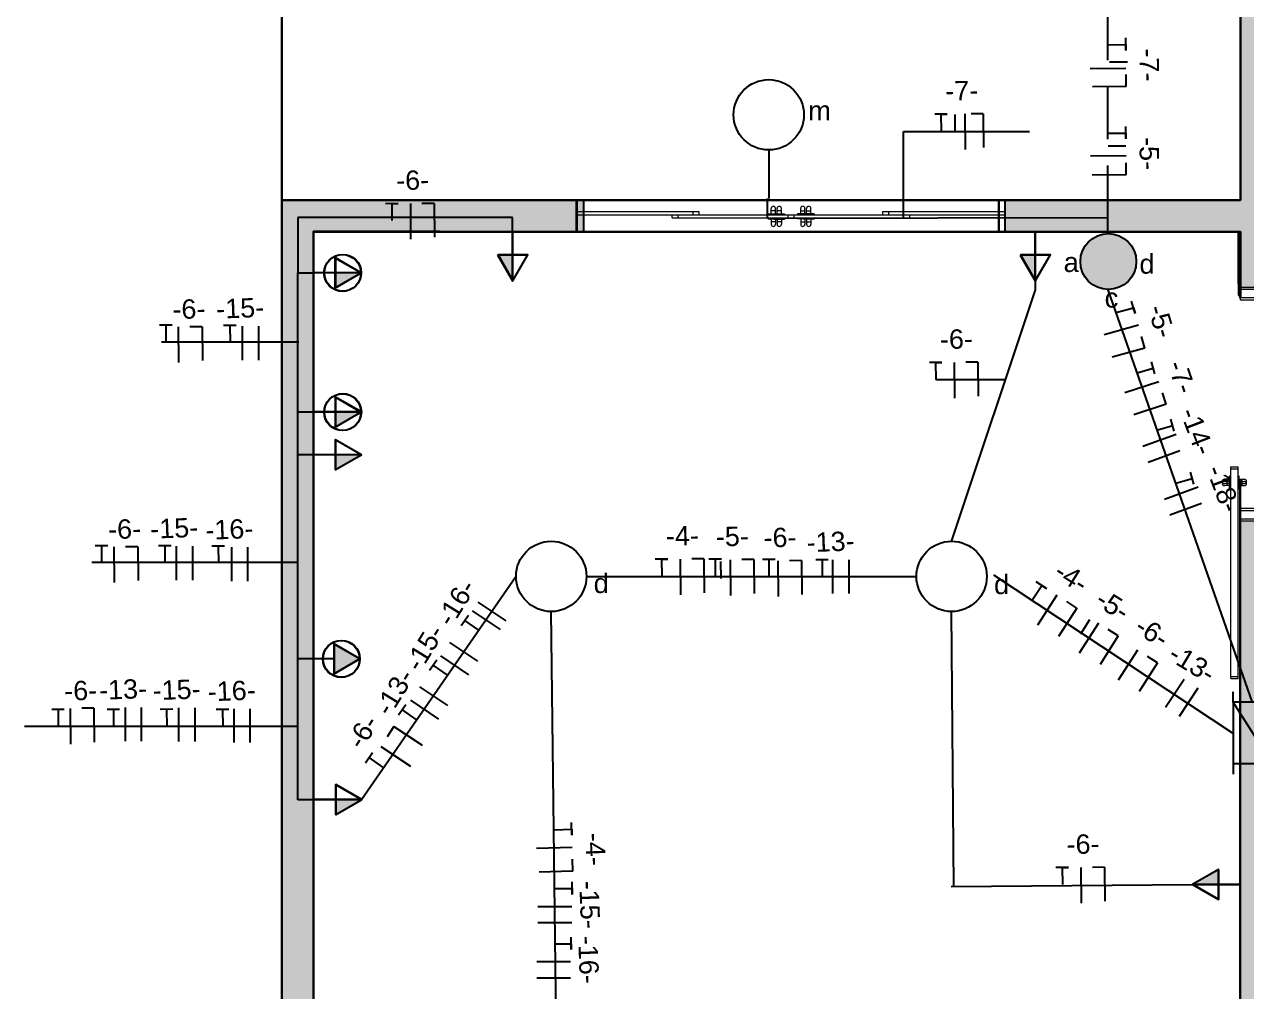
# Model space of a CAD drawing. Header units: inches. Extents: x 2 to 116, y 2 to 108.
# Drawn here: x 73.98 to 79.78, y 42.09 to 46.68 of the extents above; entities that cross this region are included whole.
import ezdxf
from ezdxf.enums import TextEntityAlignment as Align

# ---------------------------------------------------------------- set-up
doc = ezdxf.new("R2010")
doc.units = ezdxf.units.IN
doc.header["$MEASUREMENT"] = 0
doc.linetypes.add('( Hidden )', pattern=[0.375, 0.25, -0.125])
for name, color, linetype, lineweight in [('03.1 PAREDES', 250, 'Continuous', 25), ('04 ESQUADRIAS', 252, 'Continuous', 9), ('09 LIMITE PISO', 254, 'Continuous', 13)]:
    doc.layers.add(name, color=color, linetype=linetype, lineweight=lineweight)
for name, color, linetype in [('Circuitos', 250, 'Continuous'), ('CONDUITES', 30, 'Continuous'), ('ILUMINAÇÃO', 10, 'Continuous'), ('INTERRUPTORES', 106, 'Continuous'), ('PLANTA TUGS_TUES', 7, 'Continuous'), ('TOMADAS', 170, 'Continuous')]:
    doc.layers.add(name, color=color, linetype=linetype)
doc.styles.add('ARIAL', font='arial.ttf', dxfattribs={"width": 1.2})
doc.styles.get("Standard").update_dxf_attribs({"font": 'arial.ttf'})

# ---------------------------------------------------------------- blocks, each defined once
blk = doc.blocks.new('TUG MÉDIA 120CM_')
at = {"layer": 'TOMADAS', "ltscale": 0.5}
h = blk.add_hatch(color=256, dxfattribs=at)
h.dxf.hatch_style = 1
h.paths.add_polyline_path([(0.2454, 0), (0.1227, 0), (0.1227, -0.0709)])
for p, q in [((0.1227, 0), (0.0181, 0)), ((0.2454, 0), (0.1227, 0))]:
    blk.add_line(p, q, dxfattribs=at)
blk.add_lwpolyline([(0.1227, -0.0709), (0.2454, 0), (0.1227, 0.0709), (0.1227, -0.0709)], dxfattribs=at)
blk = doc.blocks.new('TUG ALTA 220CM_')
at = {"layer": 'TOMADAS', "ltscale": 0.5}
h = blk.add_hatch(color=256, dxfattribs=at)
h.dxf.hatch_style = 1
h.paths.add_polyline_path([(0.1227, -0.0709), (0.2454, 0), (0.1227, 0.0709)])
blk.add_line((0.1227, 0), (0.0181, 0), dxfattribs=at)
blk.add_lwpolyline([(0.1227, -0.0709), (0.2454, 0), (0.1227, 0.0709), (0.1227, -0.0709)], dxfattribs=at)
blk = doc.blocks.new('Interruptor Paralelo')
at = {"transparency": 33554595}
h = blk.add_hatch(color=256, dxfattribs=at)
h.dxf.hatch_style = 1
h.paths.add_polyline_path([(59.132, 10.8454, 1), (59.3974, 10.8454, 1)])
at = {"layer": 'INTERRUPTORES', "color": 3}
blk.add_circle((59.2647, 10.8454), 0.1327, dxfattribs=at)
blk = doc.blocks.new('PORTA CORRE 100X15')
at = {"layer": '04 ESQUADRIAS'}
for p, q in [((-0.7467, 0.1966), (0.2491, 0.1966)), ((-0.7467, 0.1966), (-0.7467, 0.1616)), ((0.1541, 0.2016), (0.2041, 0.2016)), ((0.1541, 0.1966), (0.1541, 0.2016)), ((0.1691, 0.2016), (0.1691, 0.2266)), ((0.1891, 0.2152), (0.1691, 0.2152)), ((0.1891, 0.2016), (0.1891, 0.2266)), ((0.2041, 0.1966), (0.2041, 0.2016)), ((0.2491, 0.1966), (0.2491, 0.1616)), ((-0.7467, 0.1616), (0.2491, 0.1616)), ((0, 0), (0, 0.15)), ((0, 0.15), (0.05, 0.15)), ((0.05, 0), (0.05, 0.15)), ((0.1541, 0.1566), (0.1541, 0.1616)), ((0.1541, 0.1566), (0.2041, 0.1566)), ((0.1691, 0.1566), (0.1691, 0.1316)), ((0.1891, 0.143), (0.1691, 0.143)), ((0.1891, 0.1566), (0.1891, 0.1316)), ((0.2041, 0.1566), (0.2041, 0.1616)), ((1.05, 0.15), (1.065, 0.15)), ((1.05, 0), (1.05, 0.15)), ((1.075, 0.16), (1.125, 0.16)), ((1.1, 0), (1.1, 0.15)), ((1.125, 0.15), (1.1, 0.15)), ((1.125, 0.16), (1.125, 0.15)), ((-0.025, -0.01), (-0.025, 0)), ((-0.025, 0), (0, 0)), ((0.05, 0), (0.035, 0)), ((1.05, 0), (1.065, 0)), ((1.125, 0), (1.1, 0)), ((1.125, -0.01), (1.125, 0)), ((0.025, -0.01), (-0.025, -0.01)), ((1.075, -0.01), (1.125, -0.01))]:
    blk.add_line(p, q, dxfattribs=at)
for centre, start, end in [((0.1791, 0.2266), 0.2372, 179.7628), ((0.1791, 0.1316), 180.2372, 359.7628), ((1.075, 0.15), 90, 180), ((0.025, 0), 270, 0), ((1.075, 0), 180, 270)]:
    blk.add_arc(centre, 0.01, start, end, dxfattribs=at)
blk = doc.blocks.new('PORTA CORRER BLINDEX 200')
at = {"layer": '04 ESQUADRIAS'}
for p, q in [((2, 0.07), (0, 0.07)), ((0, 0.07), (0, 0.055)), ((1.55, 0.085), (0.45, 0.085)), ((0.45, 0.085), (0.45, 0.07)), ((0.55, 0.07), (0.55, 0.055)), ((0.905, 0.09), (0.955, 0.09)), ((0.905, 0.085), (0.905, 0.09)), ((0.905, 0.065), (0.905, 0.07)), ((0.905, 0.065), (0.955, 0.065)), ((0.92, 0.09), (0.92, 0.115)), ((0.94, 0.1036), (0.92, 0.1036)), ((0.92, 0.065), (0.92, 0.04)), ((0.94, 0.09), (0.94, 0.115)), ((0.94, 0.065), (0.94, 0.04)), ((0.955, 0.085), (0.955, 0.09)), ((0.955, 0.065), (0.955, 0.07)), ((1, 0.085), (1, 0.07)), ((1.095, 0.09), (1.045, 0.09)), ((1.045, 0.085), (1.045, 0.09)), ((1.045, 0.065), (1.045, 0.07)), ((1.095, 0.065), (1.045, 0.065)), ((1.06, 0.09), (1.06, 0.115)), ((1.06, 0.1036), (1.08, 0.1036)), ((1.06, 0.065), (1.06, 0.04)), ((1.08, 0.09), (1.08, 0.115)), ((1.08, 0.065), (1.08, 0.04)), ((1.095, 0.085), (1.095, 0.09)), ((1.095, 0.065), (1.095, 0.07)), ((1.45, 0.07), (1.45, 0.055)), ((1.55, 0.085), (1.55, 0.07)), ((2, 0.07), (2, 0.055)), ((0.55, 0.055), (0, 0.055)), ((0.94, 0.0514), (0.92, 0.0514)), ((1.06, 0.0514), (1.08, 0.0514)), ((2, 0.055), (1.45, 0.055))]:
    blk.add_line(p, q, dxfattribs=at)
for centre, start, end in [((0.93, 0.115), 0.2372, 179.7628), ((1.07, 0.115), 0.2372, 179.7628), ((0.93, 0.04), 180.2372, 359.7628), ((1.07, 0.04), 180.2372, 359.7628)]:
    blk.add_arc(centre, 0.01, start, end, dxfattribs=at)
at = {"layer": '09 LIMITE PISO'}
blk.add_line((0, 0), (2, 0), dxfattribs=at)

msp = doc.modelspace()

# ---------------------------------------------------------------- hatches: boundary and pattern name
at = {"layer": 'PLANTA TUGS_TUES'}
h = msp.add_hatch(color=256, dxfattribs=at)
h.dxf.hatch_style = 1
h.paths.add_polyline_path([(79.8981, 49.0494), (83.5481, 49.0494), (83.5481, 48.2068), (83.6981, 48.2068), (83.6981, 49.1994), (79.7481, 49.1994), (79.7481, 45.8494), (79.8981, 45.8494), (79.8981, 45.8594)])
h = msp.add_hatch(color=256, dxfattribs=at)
h.dxf.hatch_style = 1
h.paths.add_polyline_path([(75.3481, 45.6994), (76.6288, 45.6994), (76.6288, 45.8494), (75.1981, 45.8494), (75.1981, 38.3994), (75.3481, 38.3994)])
h.paths.add_polyline_path([(79.8981, 45.6994), (79.7481, 45.6994), (79.7481, 45.4344), (79.8981, 45.4344), (79.8981, 45.4594)])
h.paths.add_polyline_path([(79.8981, 45.8494), (78.6288, 45.8494), (78.6288, 45.6994), (79.7481, 45.6994), (79.8981, 45.6994)])
h = msp.add_hatch(color=256, dxfattribs=at)
h.dxf.hatch_style = 1
h.paths.add_polyline_path([(79.8981, 45.8494), (79.7231, 45.8494), (79.7231, 45.6994), (79.7481, 45.6994), (79.8981, 45.6994)])
h = msp.add_hatch(color=256, dxfattribs=at)
h.dxf.hatch_style = 1
h.paths.add_polyline_path([(79.8981, 44.3244), (79.7481, 44.3244), (79.7481, 38.3994), (79.8981, 38.3994)])
h.paths.add_polyline_path([(79.9081, 45.6894), (79.8981, 45.6894), (79.8981, 45.6994), (79.7481, 45.6994), (79.7481, 45.6894), (79.7381, 45.6894), (79.7381, 45.4494), (79.7481, 45.4494), (79.7481, 45.4244), (79.8981, 45.4244), (79.8981, 45.4494), (79.9081, 45.4494)])
h.paths.add_polyline_path([(80.8981, 45.8494), (80.8231, 45.8494), (80.8231, 45.6994), (80.8481, 45.6994), (80.8981, 45.6994)])
h.paths.add_polyline_path([(81.0481, 45.6894), (81.0481, 45.6994), (80.8981, 45.6994), (80.8981, 45.6644), (81.0481, 45.6644)])
h.paths.add_polyline_path([(83.5481, 45.8494), (80.8981, 45.8494), (80.8981, 45.6994), (83.5481, 45.6994)])

# ---------------------------------------------------------------- linework, layer by layer
for p, q in [((75.1963, 52.2486), (75.1963, 32.2486)), ((75.1981, 52.2494), (75.1981, 32.2494)), ((79.7463, 49.1986), (79.7463, 45.8486)), ((79.7481, 49.1994), (79.7481, 45.8494)), ((75.1963, 45.8486), (79.7463, 45.8486)), ((75.1981, 45.8494), (79.7481, 45.8494)), ((76.5955, 45.847), (76.5955, 45.6968)), ((76.6288, 45.8494), (76.6288, 45.6994)), ((78.5986, 45.8488), (78.5986, 45.6986)), ((78.6288, 45.8494), (78.6288, 45.6994)), ((75.3463, 45.6986), (75.3463, 38.3986)), ((75.3463, 45.6986), (79.7463, 45.6986)), ((75.3481, 45.6994), (75.3481, 38.3994)), ((75.3481, 45.6994), (79.7481, 45.6994)), ((79.7463, 45.3836), (79.7463, 45.6986)), ((79.7481, 45.6994), (79.7481, 45.3844)), ((79.7463, 43.4642), (79.7463, 44.5226)), ((79.7481, 38.3994), (79.7481, 44.5235)), ((79.7463, 38.3986), (79.7463, 43.1737))]:
    msp.add_line(p, q)
for points in [[(85.1963, 52.2486), (75.1963, 52.2486), (75.1963, 29.7486), (85.1963, 29.7486)], [(85.1963, 52.2486), (75.1963, 52.2486), (75.1963, 29.7486), (85.1963, 29.7486)], [(85.198, 52.2501), (75.198, 52.2501), (75.198, 29.7501), (85.198, 29.7501)], [(85.198, 52.2501), (75.198, 52.2501), (75.198, 29.7501), (85.198, 29.7501)], [(85.198, 52.2501), (75.198, 52.2501), (75.198, 29.7501), (85.198, 29.7501)], [(85.198, 52.2501), (75.198, 52.2501), (75.198, 29.7501), (85.198, 29.7501)]]:
    msp.add_lwpolyline(points, close=True)
for points in [[(83.6963, 38.2486), (83.6963, 49.1986), (79.7463, 49.1986), (79.7463, 45.8486), (75.1963, 45.8486)], [(83.6963, 38.2486), (83.6963, 49.1986), (79.7463, 49.1986), (79.7463, 45.8486), (75.1963, 45.8486)], [(79.7463, 45.3836), (79.7463, 45.6986), (75.3463, 45.6986), (75.3463, 38.3986), (79.7463, 38.3986), (79.7463, 44.5226)], [(79.7463, 45.3836), (79.7463, 45.6986), (75.3463, 45.6986), (75.3463, 38.3986), (79.7463, 38.3986), (79.7463, 44.5226)]]:
    msp.add_lwpolyline(points)
at = {"layer": '03.1 PAREDES', "color": 18, "true_color": 0x000000}
msp.add_line((79.7137, 43.1745), (79.7137, 43.1245), dxfattribs=at)
msp.add_lwpolyline([(79.8981, 43.1745), (79.8981, 43.4651), (79.7137, 43.4651), (79.7137, 43.1745), (79.8981, 43.1745), (79.7137, 43.4651), (79.7137, 43.5151)], dxfattribs=at)
at = {"layer": 'Circuitos', "color": 18, "true_color": 0x000000}
for p, q in [((79.1237, 46.5868), (79.2037, 46.5874)), ((79.2039, 46.5594), (79.2034, 46.619)), ((79.2037, 46.5874), (79.2039, 46.5594)), ((79.2043, 46.4741), (79.0351, 46.4727)), ((79.2115, 46.5047), (79.1269, 46.504)), ((79.2054, 46.3885), (79.2049, 46.446)), ((79.2054, 46.3885), (79.0448, 46.3872)), ((78.3561, 46.2573), (78.2964, 46.2568)), ((78.328, 46.2571), (78.3561, 46.2573)), ((78.3286, 46.1771), (78.328, 46.2571)), ((78.3914, 46.256), (78.3921, 46.1714)), ((78.4401, 46.2592), (78.4416, 46.09)), ((78.5269, 46.2588), (78.4694, 46.2583)), ((78.5269, 46.2588), (78.5282, 46.0981)), ((79.2037, 46.1393), (79.2032, 46.1989)), ((79.1235, 46.1667), (79.2034, 46.1674)), ((79.2034, 46.1674), (79.2037, 46.1393)), ((79.2047, 46.0589), (79.0354, 46.0575)), ((79.2037, 46.1052), (79.1191, 46.1045)), ((79.2051, 45.9685), (79.2046, 46.0259)), ((79.2051, 45.9685), (79.0445, 45.9671)), ((75.7497, 45.8324), (75.69, 45.8319)), ((75.7216, 45.8322), (75.7497, 45.8324)), ((75.7222, 45.7522), (75.7216, 45.8322)), ((75.8078, 45.8328), (75.8092, 45.6635)), ((75.9205, 45.8338), (75.863, 45.8334)), ((75.9205, 45.8338), (75.9218, 45.6732)), ((79.2474, 45.3112), (79.2311, 45.3686)), ((79.1628, 45.3164), (79.2398, 45.3383)), ((79.2398, 45.3383), (79.2474, 45.3112)), ((74.6767, 45.2553), (74.6171, 45.2548)), ((74.6493, 45.1751), (74.6486, 45.2551)), ((74.7064, 45.2471), (74.7078, 45.0779)), ((74.8191, 45.2482), (74.7616, 45.2477)), ((74.8191, 45.2482), (74.8205, 45.0876)), ((74.9811, 45.2537), (74.9215, 45.2532)), ((74.9537, 45.1735), (74.953, 45.2535)), ((75.0097, 45.2505), (75.0097, 45.0899)), ((75.0866, 45.2505), (75.0866, 45.0899)), ((79.2632, 45.2553), (79.1004, 45.2091)), ((79.2941, 45.1469), (79.2784, 45.2022)), ((79.2941, 45.1469), (79.1396, 45.103)), ((78.3307, 45.0781), (78.2711, 45.0776)), ((78.3026, 45.0778), (78.3307, 45.0781)), ((78.3033, 44.9979), (78.3026, 45.0778)), ((78.3888, 45.0784), (78.3903, 44.9092)), ((78.5015, 45.0795), (78.4441, 45.079)), ((78.5015, 45.0795), (78.5029, 44.9189)), ((79.3416, 45.0236), (79.3253, 45.0809)), ((79.257, 45.0287), (79.3339, 45.0506)), ((79.3599, 44.9869), (79.199, 44.9343)), ((79.395, 44.8798), (79.3771, 44.9344)), ((79.395, 44.8798), (79.2423, 44.8299)), ((79.4339, 44.7516), (79.4176, 44.809)), ((79.4434, 44.7369), (79.2845, 44.6788)), ((79.3493, 44.7568), (79.4262, 44.7786)), ((79.4601, 44.659), (79.3092, 44.6039)), ((79.5263, 44.5007), (79.51, 44.5581)), ((79.4417, 44.5059), (79.5186, 44.5277)), ((79.5468, 44.4861), (79.3878, 44.428)), ((79.5634, 44.4082), (79.4126, 44.3531)), ((74.3715, 44.2082), (74.3118, 44.2076)), ((74.344, 44.1279), (74.3434, 44.2079)), ((74.4011, 44.2026), (74.4025, 44.0334)), ((74.5138, 44.2037), (74.4563, 44.2032)), ((74.5138, 44.2037), (74.5152, 44.043)), ((74.6718, 44.2082), (74.6121, 44.2076)), ((74.6444, 44.1279), (74.6437, 44.2079)), ((74.6966, 44.206), (74.6966, 44.0454)), ((74.7735, 44.206), (74.7735, 44.0454)), ((74.9257, 44.2069), (74.8661, 44.2064)), ((74.8983, 44.1267), (74.8976, 44.2066)), ((74.9581, 44.2007), (74.9581, 44.0401)), ((75.035, 44.2007), (75.035, 44.0401)), ((77.0299, 44.1444), (76.9703, 44.1439)), ((77.0018, 44.1442), (77.0299, 44.1444)), ((77.0025, 44.0642), (77.0018, 44.1442)), ((77.088, 44.1448), (77.0895, 43.9756)), ((77.2008, 44.1459), (77.1433, 44.1454)), ((77.2008, 44.1459), (77.2021, 43.9853)), ((77.284, 44.1443), (77.2244, 44.1438)), ((77.2566, 44.0641), (77.2559, 44.144)), ((77.2828, 44.0532), (77.2821, 44.1331)), ((77.3252, 44.1415), (77.3266, 43.9723)), ((77.4379, 44.1426), (77.3805, 44.1421)), ((77.4379, 44.1426), (77.4393, 43.982)), ((77.5388, 44.1427), (77.4792, 44.1422)), ((77.5114, 44.0625), (77.5107, 44.1425)), ((77.5514, 44.1367), (77.5528, 43.9674)), ((77.6641, 44.1377), (77.6066, 44.1372)), ((77.6641, 44.1377), (77.6654, 43.9771)), ((77.7914, 44.1411), (77.7317, 44.1406)), ((77.7639, 44.0609), (77.7633, 44.1409)), ((77.8121, 44.1418), (77.8121, 43.9812)), ((77.889, 44.1418), (77.889, 43.9812)), ((78.8279, 44.005), (78.7778, 44.0373)), ((78.761, 43.9529), (78.8043, 44.0202)), ((78.8767, 43.9735), (78.7851, 43.8311)), ((78.8043, 44.0202), (78.8279, 44.005)), ((76.1281, 43.9404), (76.2615, 43.8511)), ((78.9716, 43.9126), (78.8846, 43.7775)), ((78.9716, 43.9126), (78.9232, 43.9436)), ((76.0833, 43.8765), (76.049, 43.8277)), ((76.1326, 43.8075), (76.0671, 43.8535)), ((76.1008, 43.8995), (76.2343, 43.8102)), ((78.9894, 43.79), (79.0326, 43.8573)), ((79.0733, 43.8407), (78.9817, 43.6983)), ((79.1681, 43.7798), (79.1198, 43.8109)), ((75.9937, 43.7491), (76.1272, 43.6598)), ((79.1681, 43.7798), (79.0812, 43.6447)), ((75.951, 43.6852), (76.0844, 43.5958)), ((79.2597, 43.7126), (79.1681, 43.5703)), ((79.3546, 43.6517), (79.3062, 43.6828)), ((75.933, 43.6644), (75.8987, 43.6156)), ((75.9823, 43.5954), (75.9168, 43.6414)), ((79.3546, 43.6517), (79.2676, 43.5166)), ((79.4806, 43.5739), (79.3925, 43.4396)), ((75.8508, 43.5387), (75.9842, 43.4494)), ((79.5449, 43.5318), (79.4569, 43.3974)), ((75.7865, 43.4522), (75.7522, 43.4034)), ((75.808, 43.4748), (75.9415, 43.3855)), ((74.1653, 43.4308), (74.1057, 43.4303)), ((74.1379, 43.3506), (74.1372, 43.4306)), ((74.1928, 43.4358), (74.1942, 43.2666)), ((74.3055, 43.4369), (74.248, 43.4364)), ((74.3055, 43.4369), (74.3069, 43.2763)), ((74.4277, 43.4315), (74.3681, 43.431)), ((74.4003, 43.3513), (74.3996, 43.4312)), ((74.4535, 43.441), (74.4535, 43.2804)), ((74.5304, 43.441), (74.5304, 43.2804)), ((74.6803, 43.4318), (74.6207, 43.4313)), ((74.6529, 43.3516), (74.6522, 43.4315)), ((74.7079, 43.4392), (74.7079, 43.2786)), ((74.7848, 43.4392), (74.7848, 43.2786)), ((74.9463, 43.431), (74.8867, 43.4304)), ((74.9189, 43.3507), (74.9182, 43.4307)), ((74.9694, 43.4339), (74.9694, 43.2733)), ((75.0463, 43.4339), (75.0463, 43.2733)), ((75.8358, 43.3833), (75.7704, 43.4292)), ((75.729, 43.3495), (75.6974, 43.3015)), ((75.729, 43.3495), (75.8632, 43.2613)), ((75.6284, 43.2253), (75.5941, 43.1765)), ((75.6672, 43.2553), (75.8086, 43.1623)), ((75.6777, 43.1563), (75.6123, 43.2023)), ((76.5743, 42.8341), (76.5726, 42.8938)), ((76.4936, 42.86), (76.5735, 42.8622)), ((76.5735, 42.8622), (76.5743, 42.8341)), ((76.5758, 42.7761), (76.4066, 42.7714)), ((76.579, 42.6634), (76.5774, 42.7208)), ((76.579, 42.6634), (76.4185, 42.6589)), ((78.9315, 42.6804), (78.8719, 42.6799)), ((78.9034, 42.6802), (78.9315, 42.6804)), ((78.9041, 42.6002), (78.9034, 42.6802)), ((78.9896, 42.6808), (78.9911, 42.5116)), ((79.1023, 42.6819), (79.0449, 42.6814)), ((79.1023, 42.6819), (79.1037, 42.5213)), ((76.4963, 42.5805), (76.5762, 42.5805)), ((76.5762, 42.5524), (76.5762, 42.612)), ((76.5762, 42.5805), (76.5762, 42.5524)), ((76.5737, 42.4943), (76.4131, 42.4943)), ((76.5737, 42.4174), (76.4131, 42.4174)), ((76.571, 42.2909), (76.571, 42.3506)), ((76.491, 42.319), (76.571, 42.319)), ((76.571, 42.319), (76.571, 42.2909)), ((76.5684, 42.2328), (76.4078, 42.2328)), ((76.5684, 42.1559), (76.4078, 42.1559))]:
    msp.add_line(p, q, dxfattribs=at)
at = {"layer": 'CONDUITES', "linetype": '( Hidden )'}
msp.add_line((79.1189, 45.7642), (79.1189, 47.5207), dxfattribs=at)
at = {"layer": 'CONDUITES'}
for p, q in [((78.1486, 45.7638), (78.1486, 46.1756)), ((78.1486, 46.1756), (78.7461, 46.1756)), ((77.5036, 45.7613), (77.5036, 45.856)), ((76.2929, 45.7673), (75.2732, 45.7673)), ((75.2732, 45.7673), (75.2732, 45.5031)), ((76.2929, 45.6923), (76.2929, 45.7673)), ((79.1189, 45.7642), (77.5036, 45.7613)), ((79.1189, 45.6892), (79.1189, 45.7642)), ((75.2732, 43.0021), (75.2732, 45.5031)), ((75.2732, 45.5031), (75.3463, 45.5031)), ((78.7729, 45.4238), (78.3751, 44.2279)), ((78.7729, 45.4652), (78.7729, 45.4238)), ((79.1189, 45.4238), (79.8041, 43.4642)), ((75.2791, 45.1754), (74.6263, 45.1754)), ((78.3015, 44.997), (78.6309, 44.997)), ((75.3461, 44.8423), (75.2732, 44.8423)), ((75.3462, 44.6394), (75.2732, 44.6394)), ((75.2744, 44.1292), (74.2955, 44.1292)), ((76.3079, 44.061), (75.5755, 43.0021)), ((78.2083, 44.061), (76.6416, 44.061)), ((78.5764, 44.0698), (79.7119, 43.319)), ((76.4747, 43.8942), (76.5156, 40.453)), ((78.3751, 43.8942), (78.3859, 42.5906)), ((75.3394, 43.6706), (75.2732, 43.6706)), ((75.2692, 43.3506), (73.976, 43.3506)), ((75.3482, 43.0021), (75.2732, 43.0021)), ((78.3751, 42.5906), (79.5203, 42.6))]:
    msp.add_line(p, q, dxfattribs=at)
at = {"layer": 'ILUMINAÇÃO', "color": 6}
msp.add_line((77.5089, 46.0872), (77.5089, 45.8575), dxfattribs=at)
at = {"layer": 'ILUMINAÇÃO'}
for centre in [(77.5089, 46.2541), (76.4764, 44.0626), (78.3768, 44.0626)]:
    msp.add_circle(centre, 0.1669, dxfattribs=at)
at = {"layer": 'PLANTA TUGS_TUES'}
for p, q in [((75.1981, 52.2494), (75.1981, 32.2494)), ((75.1981, 52.2494), (75.1981, 32.2494)), ((79.7481, 49.1994), (79.7481, 45.8494)), ((79.7481, 49.1994), (79.7481, 45.8494)), ((75.1981, 45.8494), (79.7481, 45.8494)), ((75.1981, 45.8494), (79.7481, 45.8494)), ((76.5973, 45.8479), (76.5973, 45.6977)), ((78.6004, 45.8496), (78.6004, 45.6994)), ((75.3481, 45.6994), (75.3481, 38.3994)), ((75.3481, 45.6994), (79.7381, 45.6994)), ((75.9481, 45.6994), (75.3481, 45.6994)), ((75.3481, 45.6994), (75.3481, 38.3994)), ((75.3481, 45.6994), (79.7481, 45.6994)), ((79.7381, 45.4494), (79.7381, 45.6994)), ((79.7481, 45.3844), (79.7481, 45.6994)), ((79.7481, 43.4651), (79.7481, 44.5235)), ((79.7481, 38.3994), (79.7481, 44.3744)), ((79.7481, 38.3994), (79.7481, 43.1745))]:
    msp.add_line(p, q, dxfattribs=at)
at = {"layer": 'PLANTA TUGS_TUES', "color": 18, "true_color": 0x000000}
msp.add_line((79.7137, 43.1745), (79.7137, 43.1245), dxfattribs=at)
msp.add_lwpolyline([(79.8981, 43.1745), (79.8981, 43.4651), (79.7137, 43.4651), (79.7137, 43.1745), (79.8981, 43.1745), (79.7137, 43.4651), (79.7137, 43.5151)], dxfattribs=at)
at = {"layer": 'TOMADAS'}
for centre in [(75.4852, 45.5031), (75.487, 45.5039), (75.4859, 44.8423), (75.4877, 44.8432), (75.4792, 43.6706), (75.4811, 43.6714)]:
    msp.add_circle(centre, 0.0875, dxfattribs=at)

# ---------------------------------------------------------------- block references
at = {"layer": '04 ESQUADRIAS'}
for name, p, rotation in [('PORTA CORRER BLINDEX 200', (78.6004, 45.8496), 180), ('PORTA CORRE 100X15', (79.8981, 44.3344), 90)]:
    msp.add_blockref(name, p, dxfattribs=dict(at, rotation=rotation))
at = {"layer": 'INTERRUPTORES'}
msp.add_blockref('Interruptor Paralelo', (19.856, 34.7119), dxfattribs=at)
at = {"layer": 'PLANTA TUGS_TUES'}
for name, p, rotation in [('PORTA CORRER BLINDEX 200', (78.6004, 45.8496), 180), ('PORTA CORRER BLINDEX 200', (78.6288, 45.8494), 180), ('PORTA CORRE 100X15', (79.8981, 44.3344), 90), ('PORTA CORRE 100X15', (79.8981, 44.3244), 90)]:
    msp.add_blockref(name, p, dxfattribs=dict(at, rotation=rotation))
at = {"layer": 'TOMADAS'}
for p, rotation in [((76.2929, 45.7104), 270), ((76.2947, 45.7113), 269.9999999999999), ((78.7729, 45.7107), 270), ((78.7747, 45.7115), 269.9999999999999), ((79.7657, 42.6), 180), ((79.7675, 42.6009), 180)]:
    msp.add_blockref('TUG MÉDIA 120CM_', p, dxfattribs=dict(at, rotation=rotation))
for name, p in [('TUG MÉDIA 120CM_', (75.3272, 45.5031)), ('TUG MÉDIA 120CM_', (75.3291, 45.5039)), ('TUG MÉDIA 120CM_', (75.328, 44.8423)), ('TUG MÉDIA 120CM_', (75.3298, 44.8432)), ('TUG MÉDIA 120CM_', (75.3281, 44.6394)), ('TUG MÉDIA 120CM_', (75.3299, 44.6403)), ('TUG ALTA 220CM_', (75.3213, 43.6706)), ('TUG ALTA 220CM_', (75.3231, 43.6714)), ('TUG MÉDIA 120CM_', (75.3301, 43.0021)), ('TUG MÉDIA 120CM_', (75.3319, 43.003))]:
    msp.add_blockref(name, p, dxfattribs=at)

# ---------------------------------------------------------------- texts
at = {"layer": 'Circuitos', "color": 18, "true_color": 0x000000, "style": 'ARIAL'}
for s, rotation, p in [('-7-', 271.31879, (79.3136, 46.5688)), ('-7-', 1.31879, (78.3466, 46.367)), ('-5-', 271.31879, (79.3134, 46.1487)), ('-6-', 1.31879, (75.7402, 45.9421)), ('-6-', 1.31879, (74.6782, 45.3303)), ('-15-', 2.22636, (74.886, 45.3318)), ('-5-', 286.68648, (79.3507, 45.3494)), ('-6-', 1.31879, (78.3212, 45.1877)), ('-7-', 288.92344, (79.4436, 45.0844)), ('-14-', 290.90316, (79.5021, 44.8588)), ('-18-', 290.90316, (79.6271, 44.5864)), ('-6-', 1.31879, (74.3729, 44.2858)), ('-15-', 2.22636, (74.5729, 44.2873)), ('-16-', 2.22636, (74.8344, 44.282)), ('-4-', 1.31879, (77.0205, 44.2541)), ('-5-', 1.31879, (77.2576, 44.2508)), ('-6-', 1.31879, (77.4838, 44.2459)), ('-13-', 2.22636, (77.6884, 44.2231)), ('-4-', 328.07099, (78.8801, 44.1019)), ('-16-', 58.42463, (75.9644, 43.8419)), ('-5-', 328.07099, (79.0767, 43.9691)), ('-15-', 58.42463, (75.8146, 43.6276)), ('-6-', 328.07099, (79.2631, 43.841)), ('-13-', 328.97856, (79.4217, 43.7098)), ('-6-', 1.31879, (74.1646, 43.519)), ('-13-', 2.22636, (74.3298, 43.5223)), ('-15-', 2.22636, (74.5842, 43.5205)), ('-16-', 2.22636, (74.8456, 43.5152)), ('-13-', 58.42463, (75.6716, 43.4172)), ('-6-', 57.51706, (75.5388, 43.2599)), ('-4-', 272.42538, (76.6838, 42.8457)), ('-6-', 1.31879, (78.9221, 42.7901)), ('-15-', 272.22636, (76.655, 42.618)), ('-16-', 272.22636, (76.6497, 42.3566))]:
    msp.add_text(s, height=0.09177, rotation=rotation, dxfattribs=at).set_placement(p, align=Align.MIDDLE_LEFT)
at = {"layer": 'ILUMINAÇÃO', "char_height": 0.0928, "attachment_point": 1}
for s, insert in [('m', (77.6961, 46.3203)), ('d', (76.6778, 44.0762)), ('d', (78.578, 44.0714))]:
    msp.add_mtext_dynamic_manual_height_columns(s, width=0.092805, gutter_width=0.464, heights=[0.0564], dxfattribs=dict(at, insert=insert))
at = {"layer": 'INTERRUPTORES', "char_height": 0.0928, "attachment_point": 1}
for s, insert in [('d', (79.2682, 45.5926)), ('a', (78.9084, 45.6005)), ('c', (79.103, 45.4317))]:
    msp.add_mtext_dynamic_manual_height_columns(s, width=0.092805, gutter_width=0.464, heights=[0.0564], dxfattribs=dict(at, insert=insert))

doc.saveas('drawing.dxf')
